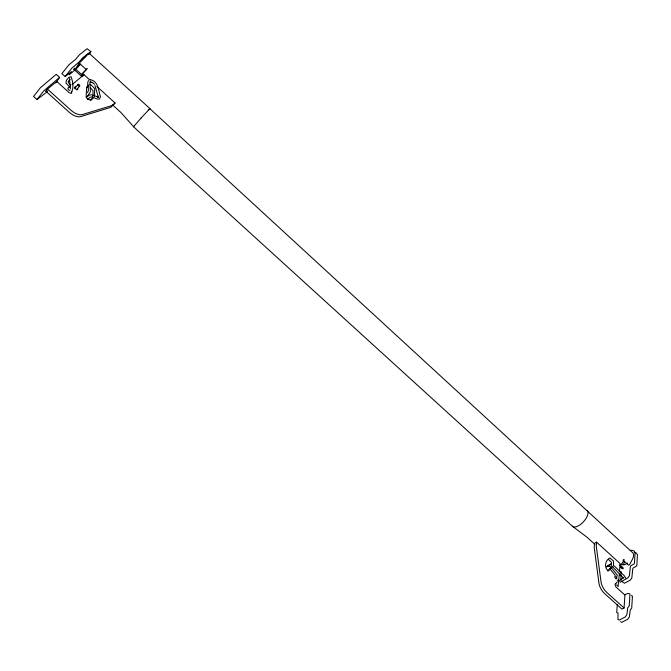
<?xml version="1.0" encoding="UTF-8"?>
<svg xmlns="http://www.w3.org/2000/svg" width="671" height="671" viewBox="0 0 671 671"><rect width="100%" height="100%" fill="white"/><g stroke="black" fill="none" stroke-linecap="round" stroke-linejoin="round"><path stroke-width="1.01" d="M620.818 579.585L621.044 571.642A0.889 0.453 -47.6 0 0 620.423 571.558M71.889 91.91L71.21 93.328L69.281 92.783L56.783 81.493L47.456 89.084L45.796 91.189L69.314 112.342A11.222 6.005 39.3 0 0 80.755 116.578L110.715 107.385L115.102 103.032L96.892 86.425M619.484 571.767L620.096 563.573L596.569 542.118L594.514 543.317L594.187 547.259L598.951 583.233A9.587 4.546 59.5 0 0 604.554 593.508L621.916 609.117L624.064 607.968L624.936 595.076L615.735 586.756L614.955 584.055L615.986 583.971M617.295 604.638L616.699 612.581L618.008 613.009L617.974 619.459L619.316 620.088L625.297 616.917L626.848 614.753L627.746 607.809L629.23 605.879L629.985 593.944L627.838 593.374L624.785 594.85M619.325 573.822L618.083 586.538L616.666 584.986M613.437 565.376L613.495 561.082L609.989 558.02C605.125 560.033 603.707 568.194 608.454 570.82L613.21 566.005M616.8 577.714L616.708 578.847L615.71 578.545L614.804 577.11L614.904 575.986L615.894 576.28M596.569 542.118L596.293 546.496L601.073 582.042A9.595 4.538 59.5 0 0 606.685 592.334L624.064 607.968M36.98 99.543L43.833 90.837L59.602 77.391L56.238 74.347L40.386 87.742L33.55 96.473L36.98 99.543L47.591 91.524M94.426 96.54L94.72 88.673L91.197 84.965L89.344 84.42M90.904 51.6L87.096 48.698L79.463 54.796L75.58 59.35L68.652 65.062L61.9 73.609L65.154 76.561L71.923 68.039L78.809 62.311L82.701 57.756L90.904 51.6L89.595 54.041M616.246 578.385L617.345 575.164L610.996 567.331L608.522 566.114L606.458 566.936M617.538 580.994L617.865 580.063L619.039 580.205L619.45 581.22M81.669 74.884L87.188 68.568C85.905 70.623 80.612 73.885 81.199 76.008L73.835 69.298L74.682 68.241L75.605 68.459A9.486 0.931 -47.9 0 0 80.595 64.173M611.13 567.171L611.424 562.256L608.278 559.22M78.121 84.219L77.802 84.915L78.809 85.922L79.757 85.846L79.329 84.789L78.121 84.219L75.127 87.935M87.465 92.673C90.14 89.058 86.022 84.152 88.471 80.554M71.269 92.875C73.911 88.111 73.055 81.501 71.009 76.695L68.744 77.45L66.412 80.361L65.976 82.978L69.759 87.18M623.845 577.354L620.516 579.811M134.426 125.695L133.621 126.861L572.338 526.173L587.268 537.421L594.925 544.391M55.685 82.885L56.783 81.493M56.49 81.971L59.602 77.391M86.341 69.625L78.952 62.873L84.647 56.968A10.87 1.065 -47.9 0 1 89.176 53.311L150.036 108.702L148.593 110.01M70.153 79.329L68.241 81.694L68.585 81.057L68.341 82.55L70.623 85.041M82.357 76.695L83.992 74.666L90.065 80.201M74.338 88.127L75.446 86.76L74.649 87.44L75.529 88.941L77.207 89.746L77.995 89.058M76.536 89.822L79.757 85.846M615.802 583.518L617.085 581.975M86.97 96.809L90.392 91.91L89.948 82.684L90.988 81.677L89.964 81.912L92.506 82.759M134.359 125.762L141.22 117.895M607.741 571.021L609.78 568.714M141.153 117.962L148.66 109.943M78.952 62.873L84.303 57.538A9.486 0.931 -47.9 0 1 88.27 54.687M115.102 103.032L112.04 105.532L82.449 114.54A11.239 5.997 39.4 0 1 71.009 110.27L47.456 89.084M86.45 97.379L89.1 95.173L91.6 94.754M87.473 99.526L90.166 97.178L91.508 96.959M93.563 97.438L89.981 99.987L87.113 98.52L86.106 97.194L86.643 87.138L88.555 85.108M90.619 100.6L92.757 98.562L93.068 90.686L90.249 87.624M86.5 87.482L88.513 86.391M70.396 86.056L67.997 88.069L67.888 88.815L69.029 90.208L70.01 90.417M71.998 84.722L83.992 74.666M75.244 69.809L69.121 74.825L71.487 71.587L65.154 76.561M45.796 91.189L47.347 89.922M606.903 566.383L610.853 563.875M620.063 582.353L621.564 581.463M620.658 565.435L623.133 568.236L622.067 568.832L620.39 566.928M622.092 581.078L627.913 577.857L629.406 575.819L630.413 566.416A0.897 0.461 -47.2 0 1 631.101 565.603L633.709 564.143A0.897 0.461 -47.1 0 0 634.447 563.145L635.093 552.476L633.877 550.849L631.856 550.228L630.103 550.522M610.702 564.311L606.701 566.534L607.934 566.5M89.922 79.664C98.31 80.503 98.461 90.736 100.516 96.85L99.258 99.115L97.412 99.082L92.086 97.094M73.835 69.298L74.682 69.49M634.204 552.392L636.234 553.013L637.45 554.649L636.829 565.326A0.897 0.461 -47.1 0 1 636.1 566.332L633.491 567.783A0.897 0.461 -47.2 0 0 632.795 568.597L631.814 578.016L630.321 580.054L624.491 583.258L620.784 580.583M92.824 95.039L98.092 97.018L98.385 96.179L98.335 97.228L95.005 85.611M620.465 621.698L621.816 622.319L627.804 619.165L629.348 617.001L630.228 610.048L631.713 608.119L632.434 596.175L631.428 595.504M112.694 105.028L121.065 112.653L133.68 126.794M92.338 82.273L94.611 84.353M74.682 68.241L82.047 74.959M619.71 565.116L623.133 568.236M149.969 108.769L632.82 552.837A9.36 4.764 -47.2 0 1 632.443 559.211L629.624 564.605L628.551 565.208L623.065 560.201L624.139 559.589L622.495 562.726A3.43 1.736 -47.4 0 1 619.551 565.468M609.805 568.865L615.055 575.072M614.359 565.988L624.458 575.986L625.666 578.125M612.891 567.087L623.56 578.1M69.516 78.44L70.388 88.983M78.432 66.555A10.87 1.065 -47.9 0 1 76.234 68.551M80.075 64.458A7.691 0.755 -47.9 0 1 76.771 67.016A7.691 0.755 -47.9 0 1 79.874 62.613M81.183 61.12A7.691 0.755 -47.9 0 1 86.031 56.28M587.31 510.564A10.82 4.949 -47.3 0 1 583.191 522.088A10.82 4.949 -47.3 0 1 572.338 526.173M627.41 563.095A6.618 3.363 -47.2 0 1 621.782 564.219M620.23 575.148A0.889 0.453 -47.7 0 1 619.593 574.913M623.619 564.479A6.618 3.38 -47.2 0 1 624.466 561.837M98.184 96.943L97.253 96.926L98.092 97.018"/></g></svg>
